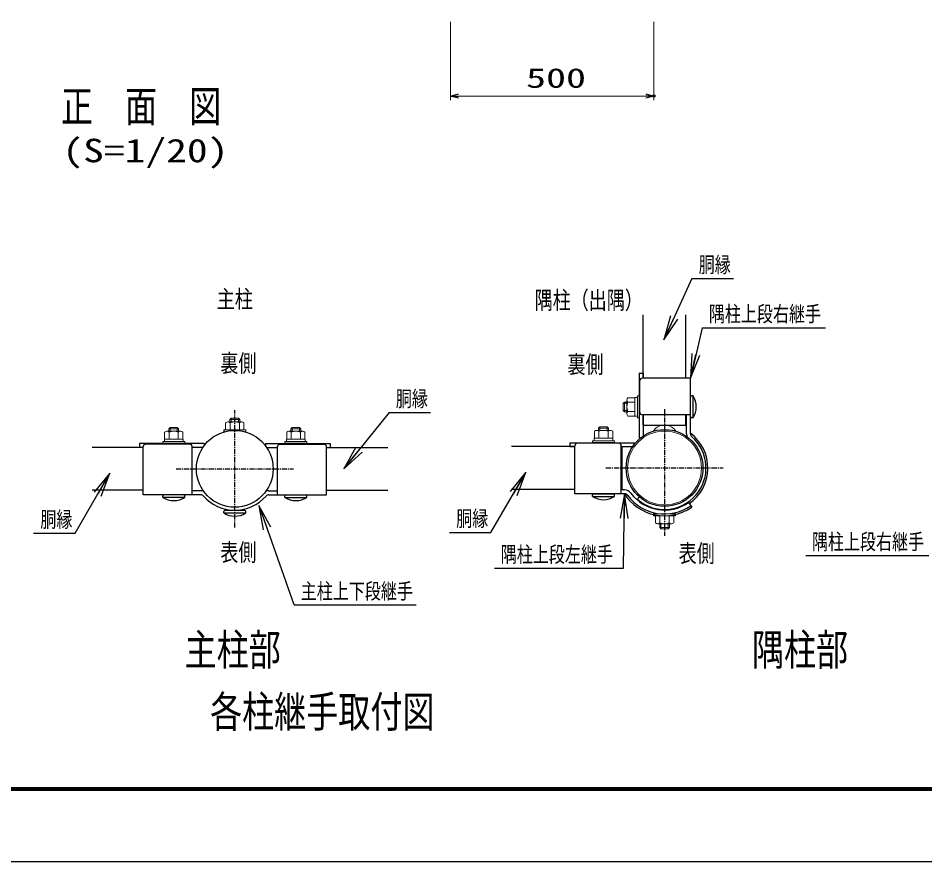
# Model space of a CAD drawing. Units: millimetres, scale not verified. Extents: x -4158 to 4158, y -2941 to 2939.
# Drawn here: x -2589 to -361, y -2941 to -869 of the extents above; entities that cross this region are included whole.
import ezdxf
from ezdxf.enums import TextEntityAlignment as Align

# ---------------------------------------------------------------- set-up
doc = ezdxf.new("R2010")
doc.units = ezdxf.units.MM
doc.header["$LTSCALE"] = 10
doc.header["$PDMODE"] = 32
doc.header["$PDSIZE"] = 5
doc.linetypes.add('USER1', pattern=[2, 1.25, -0.25, 0.25, -0.25])
for name, color, linetype, lineweight in [('0-1_0', 7, 'Continuous', 25), ('0-2_1', 7, 'Continuous', 25), ('0-3_継手-案-', 7, 'Continuous', 25), ('0-4_支柱', 7, 'Continuous', 25), ('0-5_ボルト', 7, 'Continuous', 25), ('0-6_胴縁', 7, 'Continuous', 25), ('0-7_DEFPOINTS', 9, 'Continuous', 25), ('0-C_D-STR3', 7, 'Continuous', 13)]:
    doc.layers.add(name, color=color, linetype=linetype, lineweight=lineweight)
doc.styles.add('ＭＳ ゴシック', font='')
doc.styles.get('ＭＳ ゴシック').set_extended_font_data('MS Gothic')

# ---------------------------------------------------------------- blocks, each defined once
blk = doc.blocks.new('_Open30')
at = {"layer": '0-1_0'}
blk.add_line((0, 0), (-10, 0), dxfattribs=at)
blk.add_lwpolyline([(-10, 2.679), (0, 0), (-10, -2.679)], dxfattribs=at)
blk = doc.blocks.new('DARROWS')
at = {"layer": '0-1_0'}
blk.add_line((0, 0), (-9.991, 0), dxfattribs=at)
blk.add_lwpolyline([(-10, -1.667), (0, 0), (-10, 1.667)], dxfattribs=at)

msp = doc.modelspace()

# ---------------------------------------------------------------- linework, layer by layer
at = {"layer": '0-1_0'}
for p, q in [((-933.33, -1508.31), (-1000.87, -1655.97)), ((-908.3, -1629.18), (-936.33, -1750.22)), ((-1677.7, -1837.48), (-1787.28, -1973.28)), ((-2449.32, -2133.9), (-2365.15, -1988.93)), ((-1427.26, -2131.81), (-1343.09, -1986.84)), ((-1101.6, -2219.84), (-1099.39, -2040.24)), ((-1911.24, -2310.14), (-1996.31, -2068.51))]:
    msp.add_line(p, q, dxfattribs=at)
for points in [[(-4158.09, 2938.9), (4157.91, 2938.9), (4157.91, -2941.1), (-4158.09, -2941.1)], [(-3878.09, 2763.9), (3877.91, 2763.9), (3877.91, -2766.1), (-3878.09, -2766.1)], [(-3876.34, 2762.15), (3876.16, 2762.15), (3876.16, -2764.35), (-3876.34, -2764.35)], [(-3874.59, 2760.4), (3874.41, 2760.4), (3874.41, -2762.6), (-3874.59, -2762.6)], [(-3872.84, 2758.65), (3872.66, 2758.65), (3872.66, -2760.85), (-3872.84, -2760.85)], [(-3871.09, 2756.9), (3870.91, 2756.9), (3870.91, -2759.1), (-3871.09, -2759.1)]]:
    msp.add_lwpolyline(points, close=True, dxfattribs=at)
at = {"layer": '0-2_1', "lineweight": 15}
for p, q in [((-1526.63, -877.55), (-1526.63, -1070.04)), ((-1026.63, -877.55), (-1026.63, -1070.04)), ((-1506.63, -1060.04), (-1046.63, -1060.04))]:
    msp.add_line(p, q, dxfattribs=at)
at = {"layer": '0-2_1'}
for p, q in [((-933.33, -1508.31), (-831.38, -1508.31)), ((-908.3, -1629.18), (-605.48, -1629.18)), ((-1677.7, -1837.48), (-1575.75, -1837.48)), ((-2551.26, -2133.9), (-2449.32, -2133.9)), ((-1529.2, -2131.81), (-1427.26, -2131.81)), ((-653.14, -2188.79), (-350.98, -2188.79)), ((-1418.17, -2219.84), (-1101.6, -2219.84)), ((-1911.24, -2310.14), (-1611.03, -2310.14))]:
    msp.add_line(p, q, dxfattribs=at)
at = {"layer": '0-3_継手-案-'}
for p, q in [((-1062.71, -1740.62), (-1062.71, -1899.62)), ((-1061.21, -1837.14), (-1061.21, -1759.14)), ((-937.01, -1753.14), (-1055.21, -1753.14)), ((-937.01, -1889.6), (-937.01, -1753.14)), ((-937.01, -1843.14), (-1055.21, -1843.14)), ((-1053.11, -1843.14), (-1053.11, -1895.24)), ((-946.61, -1889.6), (-946.61, -1843.14)), ((-2291.28, -1913.63), (-2291.28, -1923.23)), ((-2132.28, -1913.63), (-2291.28, -1913.63)), ((-2167.8, -1915.13), (-2275.8, -1915.13)), ((-2132.28, -1913.63), (-2132.28, -1919.13)), ((-1981.31, -1913.63), (-1822.31, -1913.63)), ((-1981.31, -1913.63), (-1981.31, -1919.13)), ((-1945.8, -1915.13), (-1837.8, -1915.13)), ((-1822.31, -1913.63), (-1822.31, -1923.23)), ((-1233.62, -1911.53), (-1074.62, -1911.53)), ((-1233.62, -1911.53), (-1233.62, -1921.13)), ((-1113, -1913.04), (-1215, -1913.04)), ((-1074.62, -1911.53), (-1074.62, -1915.12)), ((-1062.71, -1899.62), (-1059.11, -1899.62)), ((-2281.8, -2039.33), (-2281.8, -1921.13)), ((-2161.8, -2039.33), (-2161.8, -1921.13)), ((-2135.19, -1923.23), (-2161.8, -1923.23)), ((-1978.4, -1923.23), (-1951.8, -1923.23)), ((-1951.8, -2039.33), (-1951.8, -1921.13)), ((-1831.8, -2039.33), (-1831.8, -1921.13)), ((-1831.8, -1923.23), (-1822.31, -1923.23)), ((-1233.62, -1921.13), (-1221, -1921.13)), ((-1221, -2037.24), (-1221, -1919.04)), ((-1107, -2037.24), (-1107, -1919.04)), ((-1107, -1921.13), (-1079, -1921.13)), ((-1098.9, -2027.64), (-1107, -2027.64)), ((-2140.84, -2039.33), (-2281.8, -2039.33)), ((-2140.84, -2029.73), (-2161.8, -2029.73)), ((-1972.76, -2029.73), (-1951.8, -2029.73)), ((-1972.76, -2039.33), (-1831.8, -2039.33)), ((-1098.9, -2037.24), (-1221, -2037.24)), ((-1068.49, -2051.57), (-1062.58, -2044.79)), ((-941.9, -2058.69), (-933.89, -2070.3))]:
    msp.add_line(p, q, dxfattribs=at)
msp.add_lwpolyline([(-1062.71, -1740.62), (-1053.11, -1740.62), (-1053.11, -1753.14)], dxfattribs=at)
for centre, radius, start, end in [((-1055.21, -1759.14), 6, 90, 180), ((-1055.21, -1837.14), 6, 180, 270), ((-927.41, -1889.6), 19.2, 180, 204.23422), ((-1000.61, -1973.64), 106.35, 304.61587, 53.27139), ((-927.41, -1889.6), 9.6, 180, 228.94397), ((-2275.8, -1921.13), 6, 90, 180), ((-2167.8, -1921.13), 6, 0, 90), ((-1945.8, -1921.13), 6, 90, 180), ((-1837.8, -1921.13), 6, 0, 90), ((-1215, -1919.04), 6, 90, 180), ((-1113, -1919.04), 6, 0, 90), ((-1000.61, -1973.64), 101.85, 228.94397, 48.94397), ((-1098.9, -2046.84), 19.2, 36.67728, 90), ((-2140.84, -2048.93), 19.2, 65.76578, 90), ((-2140.84, -2048.93), 9.6, 41.05603, 90), ((-2056.8, -1975.73), 101.85, 221.05603, 318.94397), ((-1972.76, -2048.93), 19.2, 90, 114.23422), ((-1972.76, -2048.93), 9.6, 90, 138.94397), ((-1000.61, -1973.64), 117.45, 212.78629, 304.61587), ((-1098.9, -2046.84), 9.6, 36.67728, 90), ((-1000.61, -1973.64), 112.95, 216.67728, 304.61587), ((-1000.61, -1973.64), 103.35, 216.67728, 304.61587)]:
    msp.add_arc(centre, radius, start, end, dxfattribs=at)
at = {"layer": '0-4_支柱', "linetype": 'USER1'}
for p, q in [((-2056.8, -2119.98), (-2056.8, -1831.47)), ((-1000.61, -1829.38), (-1000.61, -2140.1)), ((-2201.05, -1975.73), (-1912.54, -1975.73)), ((-1144.87, -1973.64), (-856.35, -1973.64))]:
    msp.add_line(p, q, dxfattribs=at)
at = {"layer": '0-4_支柱'}
for centre in [(-2056.8, -1975.73), (-1000.61, -1973.64)]:
    msp.add_circle(centre, 94.35, dxfattribs=at)
at = {"layer": '0-5_ボルト'}
for p, q in [((-1062.71, -1796.64), (-1062.71, -1850.64)), ((-1062.71, -1798.14), (-1062.71, -1849.14)), ((-937.01, -1847.34), (-937.01, -1799.94)), ((-930.41, -1796.64), (-933.71, -1796.64)), ((-930.41, -1850.64), (-930.41, -1796.64)), ((-930.41, -1850.64), (-933.71, -1850.64)), ((-2083.8, -1881.38), (-2083.8, -1884.98)), ((-2233.8, -1913.63), (-2179.8, -1913.63)), ((-1879.8, -1913.63), (-1933.8, -1913.63)), ((-1123.61, -1911.54), (-1177.61, -1911.54)), ((-1125.11, -1911.54), (-1176.11, -1911.54)), ((-2233.8, -2045.93), (-2233.8, -2042.63)), ((-2179.8, -2045.93), (-2233.8, -2045.93)), ((-2183.1, -2039.33), (-2230.5, -2039.33)), ((-2179.8, -2045.93), (-2179.8, -2042.63)), ((-1933.8, -2045.93), (-1933.8, -2042.63)), ((-1933.8, -2045.93), (-1879.8, -2045.93)), ((-1930.5, -2039.33), (-1883.1, -2039.33)), ((-1879.8, -2045.93), (-1879.8, -2042.63)), ((-1177.61, -2043.84), (-1177.61, -2040.54)), ((-1177.61, -2043.84), (-1123.61, -2043.84)), ((-1174.31, -2037.24), (-1126.91, -2037.24)), ((-1123.61, -2043.84), (-1123.61, -2040.54)), ((-2083.8, -2084.18), (-2083.8, -2080.88)), ((-2083.8, -2084.18), (-2029.8, -2084.18)), ((-2080.5, -2077.58), (-2033.1, -2077.58)), ((-2075, -2075.94), (-2075, -2077.58)), ((-2065.85, -2077.17), (-2065.85, -2077.58)), ((-2047.75, -2077.17), (-2047.75, -2077.58)), ((-2038.6, -2075.94), (-2038.6, -2077.58)), ((-2029.8, -2084.18), (-2029.8, -2080.88))]:
    msp.add_line(p, q, dxfattribs=at)
for centre, radius, start, end in [((-933.71, -1799.94), 3.3, 90, 180), ((-973.24, -1823.64), 50.63, 327.77316, 32.22684), ((-933.71, -1847.34), 3.3, 180, 270), ((-2230.5, -2042.63), 3.3, 90, 180), ((-2206.8, -2003.1), 50.63, 237.77316, 302.22684), ((-2183.1, -2042.63), 3.3, 0, 90), ((-1930.5, -2042.63), 3.3, 90, 180), ((-1906.8, -2003.1), 50.63, 237.77316, 302.22684), ((-1883.1, -2042.63), 3.3, 0, 90), ((-1174.31, -2040.54), 3.3, 90, 180), ((-1150.61, -2001.01), 50.63, 237.77316, 302.22684), ((-1126.91, -2040.54), 3.3, 0, 90), ((-2080.5, -2080.88), 3.3, 90, 180), ((-2056.8, -2041.35), 50.63, 237.77316, 302.22684), ((-2033.1, -2080.88), 3.3, 0, 90)]:
    msp.add_arc(centre, radius, start, end, dxfattribs=at)
at = {"layer": '0-6_胴縁'}
for p, q in [((-1053.11, -1753.14), (-1053.11, -1597.24)), ((-948.11, -1753.14), (-948.11, -1597.24)), ((-1053.11, -1868.64), (-1053.11, -1843.14)), ((-948.11, -1868.64), (-948.11, -1843.14)), ((-1053.11, -1868.64), (-948.11, -1868.64)), ((-2281.8, -1923.23), (-2407.2, -1923.23)), ((-1831.8, -1923.23), (-1680.4, -1923.23)), ((-1221, -1921.14), (-1377.01, -1921.14)), ((-1105.61, -1921.14), (-1107, -1921.14)), ((-1105.61, -1921.14), (-1105.61, -2026.14)), ((-1221, -2026.14), (-1377.01, -2026.14)), ((-1105.61, -2026.14), (-1107, -2026.14)), ((-2281.8, -2028.23), (-2407.2, -2028.23)), ((-1831.8, -2028.23), (-1680.4, -2028.23))]:
    msp.add_line(p, q, dxfattribs=at)
at = {"layer": '0-7_DEFPOINTS'}
msp.add_point((-1026.63, -1060.04), dxfattribs=at)
at = {"layer": '0-C_D-STR3'}
for p, q in [((-1073.51, -1801.14), (-1090.91, -1801.14)), ((-1073.51, -1846.74), (-1073.51, -1800.54)), ((-1073.51, -1800.54), (-1067.51, -1800.54)), ((-1073.51, -1846.14), (-1073.51, -1801.14)), ((-1067.51, -1846.74), (-1067.51, -1800.54)), ((-1062.71, -1850.64), (-1062.71, -1796.64)), ((-1098.77, -1811.64), (-1102.01, -1814.88)), ((-1093.01, -1814.88), (-1102.01, -1814.88)), ((-1102.01, -1832.4), (-1102.01, -1814.88)), ((-1093.01, -1811.64), (-1098.77, -1811.64)), ((-1098.77, -1835.64), (-1098.77, -1811.64)), ((-1093.01, -1840.97), (-1093.01, -1806.34)), ((-1073.51, -1812.39), (-1090.91, -1812.39)), ((-1093.01, -1832.4), (-1102.01, -1832.4)), ((-1098.77, -1835.64), (-1102.01, -1832.4)), ((-1093.01, -1835.64), (-1098.77, -1835.64)), ((-1073.51, -1834.89), (-1090.91, -1834.89)), ((-1073.51, -1846.14), (-1090.91, -1846.14)), ((-1073.51, -1846.74), (-1067.51, -1846.74)), ((-2079.3, -1880.18), (-2079.3, -1862.78)), ((-2074.13, -1860.68), (-2039.49, -1860.68)), ((-2068.8, -1854.32), (-2065.56, -1851.08)), ((-2068.8, -1860.68), (-2068.8, -1854.32)), ((-2068.8, -1854.32), (-2044.8, -1854.32)), ((-2068.05, -1880.18), (-2068.05, -1862.78)), ((-2065.56, -1860.68), (-2065.56, -1851.08)), ((-2065.56, -1851.08), (-2048.04, -1851.08)), ((-2048.04, -1860.68), (-2048.04, -1851.08)), ((-2044.8, -1854.32), (-2048.04, -1851.08)), ((-2045.55, -1880.18), (-2045.55, -1862.78)), ((-2044.8, -1860.68), (-2044.8, -1854.32)), ((-2034.3, -1880.18), (-2034.3, -1862.78)), ((-1067.51, -1850.64), (-1062.71, -1850.64)), ((-2229.3, -1902.83), (-2229.3, -1885.43)), ((-2224.13, -1883.33), (-2189.49, -1883.33)), ((-2218.8, -1877.57), (-2215.56, -1874.33)), ((-2218.8, -1883.33), (-2218.8, -1877.57)), ((-2218.8, -1877.57), (-2194.8, -1877.57)), ((-2218.05, -1902.83), (-2218.05, -1885.43)), ((-2215.56, -1883.33), (-2215.56, -1874.33)), ((-2215.56, -1874.33), (-2198.04, -1874.33)), ((-2198.04, -1883.33), (-2198.04, -1874.33)), ((-2194.8, -1877.57), (-2198.04, -1874.33)), ((-2195.55, -1902.83), (-2195.55, -1885.43)), ((-2194.8, -1883.33), (-2194.8, -1877.57)), ((-2184.3, -1902.83), (-2184.3, -1885.43)), ((-2083.8, -1880.18), (-2083.8, -1884.98)), ((-2083.8, -1880.18), (-2029.8, -1880.18)), ((-2079.3, -1880.18), (-2034.3, -1880.18)), ((-2029.8, -1884.98), (-2030.98, -1884.98)), ((-2029.8, -1880.18), (-2029.8, -1884.98)), ((-1929.3, -1902.83), (-1929.3, -1885.43)), ((-1889.46, -1883.33), (-1924.1, -1883.33)), ((-1918.8, -1877.57), (-1915.56, -1874.33)), ((-1918.8, -1883.33), (-1918.8, -1877.57)), ((-1894.8, -1877.57), (-1918.8, -1877.57)), ((-1918.05, -1902.83), (-1918.05, -1885.43)), ((-1915.56, -1883.33), (-1915.56, -1874.33)), ((-1898.04, -1874.33), (-1915.56, -1874.33)), ((-1898.04, -1883.33), (-1898.04, -1874.33)), ((-1894.8, -1877.57), (-1898.04, -1874.33)), ((-1895.55, -1902.83), (-1895.55, -1885.43)), ((-1894.8, -1883.33), (-1894.8, -1877.57)), ((-1884.3, -1902.83), (-1884.3, -1885.43)), ((-1173.11, -1900.74), (-1173.11, -1883.34)), ((-1167.95, -1881.24), (-1133.31, -1881.24)), ((-1162.61, -1875.48), (-1159.37, -1872.24)), ((-1162.61, -1881.24), (-1162.61, -1875.48)), ((-1162.61, -1875.48), (-1138.61, -1875.48)), ((-1161.86, -1900.74), (-1161.86, -1883.34)), ((-1159.37, -1881.24), (-1159.37, -1872.24)), ((-1159.37, -1872.24), (-1141.85, -1872.24)), ((-1141.85, -1881.24), (-1141.85, -1872.24)), ((-1138.61, -1875.48), (-1141.85, -1872.24)), ((-1139.36, -1900.74), (-1139.36, -1883.34)), ((-1138.61, -1881.24), (-1138.61, -1875.48)), ((-1128.11, -1900.74), (-1128.11, -1883.34)), ((-1020.41, -1881.39), (-1027.31, -1881.39)), ((-1027.31, -1881.39), (-1027.31, -1882.89)), ((-1026.43, -1882.89), (-1027.31, -1882.89)), ((-973.91, -1881.39), (-980.82, -1881.39)), ((-973.91, -1882.89), (-974.8, -1882.89)), ((-973.91, -1881.39), (-973.91, -1882.89)), ((-2233.8, -1908.83), (-2233.8, -1913.63)), ((-2233.8, -1913.63), (-2179.8, -1913.63)), ((-2229.9, -1902.83), (-2183.7, -1902.83)), ((-2229.9, -1902.83), (-2229.9, -1908.83)), ((-2229.9, -1908.83), (-2183.7, -1908.83)), ((-2229.3, -1902.83), (-2184.3, -1902.83)), ((-2183.7, -1902.83), (-2183.7, -1908.83)), ((-1879.8, -1913.63), (-1933.8, -1913.63)), ((-1883.7, -1902.83), (-1929.9, -1902.83)), ((-1929.9, -1902.83), (-1929.9, -1908.83)), ((-1883.7, -1908.83), (-1929.9, -1908.83)), ((-1884.3, -1902.83), (-1929.3, -1902.83)), ((-1883.7, -1902.83), (-1883.7, -1908.83)), ((-1879.8, -1908.83), (-1879.8, -1913.63)), ((-1177.61, -1906.74), (-1177.61, -1911.54)), ((-1177.61, -1911.54), (-1123.61, -1911.54)), ((-1173.71, -1900.74), (-1127.51, -1900.74)), ((-1173.71, -1900.74), (-1173.71, -1906.74)), ((-1173.71, -1906.74), (-1127.51, -1906.74)), ((-1173.11, -1900.74), (-1128.11, -1900.74)), ((-1127.51, -1900.74), (-1127.51, -1906.74)), ((-1027.61, -2086.59), (-973.61, -2086.59)), ((-1027.61, -2091.39), (-1027.61, -2086.59)), ((-973.61, -2091.39), (-1027.61, -2091.39)), ((-978.11, -2091.39), (-1023.11, -2091.39)), ((-1023.11, -2091.39), (-1023.11, -2108.79)), ((-1011.86, -2091.39), (-1011.86, -2108.79)), ((-989.36, -2091.39), (-989.36, -2108.79)), ((-978.11, -2091.39), (-978.11, -2108.79)), ((-973.61, -2091.39), (-973.61, -2086.59)), ((-983.28, -2110.89), (-1017.91, -2110.89)), ((-1012.61, -2110.89), (-1012.61, -2119.65)), ((-1009.37, -2110.89), (-1009.37, -2122.89)), ((-991.85, -2110.89), (-991.85, -2122.89)), ((-988.61, -2110.89), (-988.61, -2119.65)), ((-988.61, -2119.65), (-1012.61, -2119.65)), ((-1012.61, -2119.65), (-1009.37, -2122.89)), ((-991.85, -2122.89), (-1009.37, -2122.89)), ((-988.61, -2119.65), (-991.85, -2122.89))]:
    msp.add_line(p, q, dxfattribs=at)
for points in [[(-1067.51, -1850.64), (-1067.51, -1796.64), (-1062.71, -1796.64)], [(-2233.8, -1908.83), (-2179.8, -1908.83), (-2179.8, -1913.63)], [(-1879.8, -1908.83), (-1933.8, -1908.83), (-1933.8, -1913.63)], [(-1177.61, -1906.74), (-1123.61, -1906.74), (-1123.61, -1911.54)]]:
    msp.add_lwpolyline(points, dxfattribs=at)
msp.add_circle((-1000.61, -1973.64), 90.75, dxfattribs=at)
for centre, radius, start, end in [((-1084.47, -1806.76), 8.55, 138.86505, 221.13495), ((-1061.83, -1823.64), 31.18, 158.85295, 201.14705), ((-1084.48, -1840.51), 8.55, 138.83491, 221.16509), ((-2073.67, -1869.21), 8.55, 48.83491, 131.16509), ((-2056.8, -1891.86), 31.18, 68.85295, 111.14705), ((-2039.92, -1869.22), 8.55, 48.86505, 131.13495), ((-1000.61, -1902.57), 34.08, 38.42534, 141.57466), ((-2223.67, -1891.86), 8.55, 48.83491, 131.16509), ((-2206.8, -1914.51), 31.18, 68.85295, 111.14705), ((-2189.92, -1891.87), 8.55, 48.86505, 131.13495), ((-1923.67, -1891.87), 8.55, 48.86505, 131.13495), ((-1906.8, -1914.51), 31.18, 68.85295, 111.14705), ((-1889.92, -1891.86), 8.55, 48.83491, 131.16509), ((-1167.49, -1889.77), 8.55, 48.83491, 131.16509), ((-1150.61, -1912.42), 31.18, 68.85295, 111.14705), ((-1133.74, -1889.78), 8.55, 48.86505, 131.13495), ((-1017.49, -2102.35), 8.55, 228.86505, 311.13495), ((-1000.61, -2079.71), 31.18, 248.85295, 291.14705), ((-983.74, -2102.36), 8.55, 228.83491, 311.16509)]:
    msp.add_arc(centre, radius, start, end, dxfattribs=at)

# ---------------------------------------------------------------- block references
at = {"layer": '0-1_0', "xscale": 6, "yscale": 6}
for p, rotation in [((-1002.12, -1658.7), 245.41996), ((-937.01, -1753.14), 256.9589), ((-1789.16, -1975.62), 231.09885), ((-2363.64, -1986.34), 59.86022), ((-1341.58, -1984.25), 59.86022), ((-1099.35, -2037.24), 89.29514), ((-1997.31, -2065.68), 109.39521)]:
    msp.add_blockref('DARROWS', p, dxfattribs=dict(at, rotation=rotation))
at = {"layer": '0-2_1', "xscale": 2, "yscale": 2, "rotation": 180}
msp.add_blockref('_Open30', (-1526.63, -1060.04), dxfattribs=at)
at = {"layer": '0-2_1', "xscale": 2, "yscale": 2}
msp.add_blockref('_Open30', (-1026.63, -1060.04), dxfattribs=at)

# ---------------------------------------------------------------- texts
at = {"layer": '0-1_0', "style": 'ＭＳ ゴシック'}
for s, height, width, p in [('正\u3000面\u3000図', 76.98, 0.75, (-2483.83, -1147.09)), ('(S=1/20)', 57.7, 1.3, (-2480.59, -1240.1)), ('胴縁', 38.49, 0.75, (-916.73, -1505.06)), ('主柱', 43.33, 0.75, (-2101.05, -1593.51)), ('隅柱（出隅）', 43.33, 0.75, (-1319.88, -1596.17)), ('隅柱上段右継手', 38.49, 0.75, (-891.7, -1625.94)), ('裏側', 43.33, 0.75, (-2092.29, -1751.12)), ('裏側', 43.33, 0.75, (-1239.16, -1753.79)), ('胴縁', 38.49, 0.75, (-1661.1, -1834.24)), ('胴縁', 38.49, 0.75, (-2534.66, -2130.66)), ('胴縁', 38.49, 0.75, (-1512.6, -2128.57)), ('隅柱上段右継手', 38.49, 0.75, (-638.48, -2185.55)), ('表側', 43.33, 0.75, (-2092.29, -2215.3)), ('隅柱上段左継手', 38.49, 0.75, (-1403.11, -2216.6)), ('表側', 43.33, 0.75, (-966, -2217.96)), ('主柱上下段継手', 38.49, 0.75, (-1894.64, -2306.9)), ('主柱部', 76.98, 0.75, (-2179.96, -2481.69)), ('隅柱部', 76.98, 0.75, (-785.81, -2481.69)), ('各柱継手取付図', 76.98, 0.75, (-2117.45, -2633.96))]:
    msp.add_text(s, height=height, dxfattribs=dict(at, width=width)).set_placement(p, align=Align.BOTTOM_LEFT)
at = {"layer": '0-2_1', "style": 'ＭＳ ゴシック', "width": 1.5}
msp.add_text('500', height=48.09, dxfattribs=at).set_placement((-1340.91, -1054.29), align=Align.BOTTOM_LEFT)

doc.saveas('drawing.dxf')
